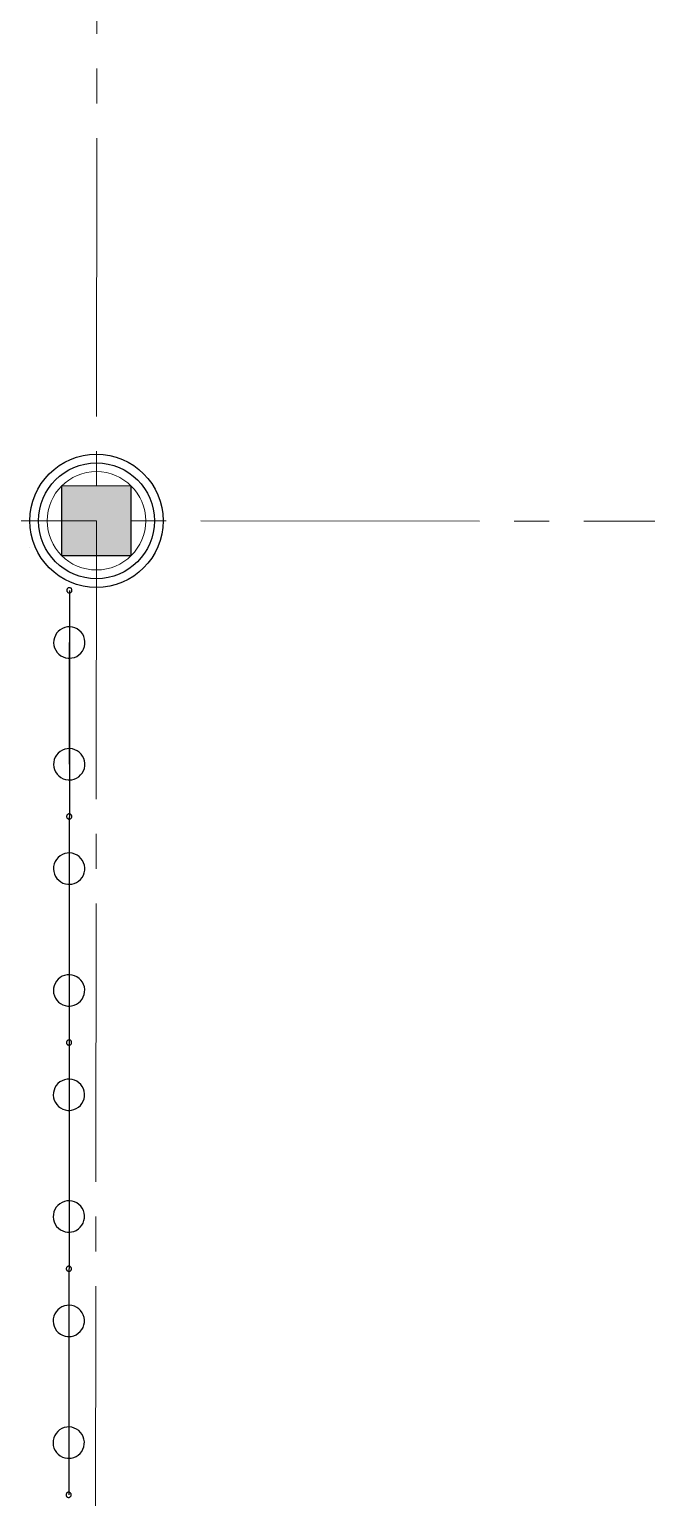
# Model space of a CAD drawing. Header units: millimetres. Extents: x 1949 to 134543, y 1145 to 48705.
# Drawn here: x 124039 to 125812, y 33648 to 37869 of the extents above; entities that cross this region are included whole.
import ezdxf

# ---------------------------------------------------------------- set-up
doc = ezdxf.new("R2010")
doc.units = ezdxf.units.MM
doc.linetypes.add('LTYPE_5', pattern=[1100, 800, -100, 100, -100])
for name, color, linetype, lineweight, true_color in [('STANDARD', 18, 'Continuous', 25, 0x000000), ('Общий01', 18, 'Continuous', 13, 0x000000), ('Перекрытие_ж_бетон', 18, 'Continuous', 50, 0x000000)]:
    doc.layers.add(name, color=color, linetype=linetype, lineweight=lineweight, true_color=true_color)

msp = doc.modelspace()

# ---------------------------------------------------------------- hatches: boundary and pattern name
at = {"layer": 'Общий01', "linetype": 'Continuous', "lineweight": 5}
msp.add_hatch(color=252, dxfattribs=at).paths.add_polyline_path([(124131.8, 36356.1), (124331.8, 36356), (124331.9, 36556), (124131.9, 36556.1)])

# ---------------------------------------------------------------- linework, layer by layer
at = {"layer": 'STANDARD', "color": 252, "linetype": 'Continuous', "lineweight": 25}
for p, q in [((124039.3, 36378.6), (124039.3, 36378.6)), ((124146.7, 36257.1), (124146.6, 36255.9)), ((124146.6, 36256.1), (124146.6, 36256.1)), ((124146.6, 36255.9), (124146.8, 36254.7)), ((124147, 36258.3), (124146.7, 36257.1)), ((124147.4, 36259.5), (124147, 36258.3)), ((124148.1, 36260.5), (124147.4, 36259.5)), ((124148.9, 36261.4), (124148.1, 36260.5)), ((124149.8, 36262.2), (124148.9, 36261.4)), ((124150.9, 36262.9), (124149.8, 36262.2)), ((124152, 36263.3), (124150.9, 36262.9)), ((124153.2, 36263.5), (124152, 36263.3)), ((124154.1, 36256.1), (124152.1, 33656.1)), ((124154.4, 36263.6), (124153.2, 36263.5)), ((124154.1, 36263.6), (124154.1, 36263.6)), ((124155.6, 36263.5), (124154.4, 36263.6)), ((124156.8, 36263.1), (124155.6, 36263.5)), ((124157.9, 36262.6), (124156.8, 36263.1)), ((124158.9, 36261.9), (124157.9, 36262.6)), ((124159.8, 36261), (124158.9, 36261.9)), ((124160.5, 36260), (124159.8, 36261)), ((124161.1, 36258.9), (124160.5, 36260)), ((124161.4, 36257.8), (124161.1, 36258.9)), ((124161.6, 36256.6), (124161.4, 36257.8)), ((124161.4, 36254.1), (124161.6, 36255.3)), ((124161.6, 36255.3), (124161.6, 36256.6)), ((124161.6, 36256.1), (124161.6, 36256.1)), ((124146.8, 36254.7), (124147.1, 36253.5)), ((124147.1, 36253.5), (124147.6, 36252.4)), ((124147.6, 36252.4), (124148.3, 36251.4)), ((124148.3, 36251.4), (124149.1, 36250.5)), ((124149.1, 36250.5), (124150.1, 36249.8)), ((124150.1, 36249.8), (124151.2, 36249.2)), ((124151.2, 36249.2), (124152.3, 36248.8)), ((124152.3, 36248.8), (124153.6, 36248.6)), ((124153.6, 36248.6), (124154.1, 36248.6)), ((124154.1, 36248.6), (124155.3, 36248.7)), ((124154.1, 36248.6), (124154.1, 36248.6)), ((124155.3, 36248.7), (124156.5, 36249)), ((124156.5, 36249), (124157.7, 36249.5)), ((124157.7, 36249.5), (124158.7, 36250.1)), ((124158.7, 36250.1), (124159.6, 36251)), ((124159.6, 36251), (124160.4, 36251.9)), ((124160.4, 36251.9), (124160.9, 36253)), ((124160.9, 36253), (124161.4, 36254.1)), ((124117.6, 36132.6), (124113.8, 36126.3)), ((124122.4, 36138.2), (124117.6, 36132.6)), ((124128.1, 36142.9), (124122.4, 36138.2)), ((124134.4, 36146.6), (124128.1, 36142.9)), ((124141.2, 36149.3), (124134.4, 36146.6)), ((124148.4, 36150.8), (124141.2, 36149.3)), ((124155.8, 36151.1), (124148.4, 36150.8)), ((124154, 36151.1), (124154, 36151.1)), ((124163, 36150.2), (124155.8, 36151.1)), ((124170.1, 36148.1), (124163, 36150.2)), ((124176.7, 36145), (124170.1, 36148.1)), ((124182.7, 36140.7), (124176.7, 36145)), ((124188, 36135.6), (124182.7, 36140.7)), ((124192.3, 36129.7), (124188, 36135.6)), ((124195.7, 36123.2), (124192.3, 36129.7)), ((124109.4, 36112.4), (124109, 36105)), ((124109, 36106.1), (124109, 36106.1)), ((124109, 36105), (124109.8, 36097.7)), ((124111.1, 36119.5), (124109.4, 36112.4)), ((124109.8, 36097.7), (124111.7, 36090.7)), ((124113.8, 36126.3), (124111.1, 36119.5)), ((124111.7, 36090.7), (124114.8, 36084)), ((124154, 36106.1), (124153.7, 35756.1)), ((124191.4, 36081), (124194.9, 36087.4)), ((124194.9, 36087.4), (124197.4, 36094.3)), ((124197.9, 36116.2), (124195.7, 36123.2)), ((124197.4, 36094.3), (124198.8, 36101.5)), ((124198.9, 36108.9), (124197.9, 36116.2)), ((124198.8, 36101.5), (124198.9, 36108.9)), ((124199, 36106.1), (124199, 36106.1)), ((124114.8, 36084), (124118.9, 36077.9)), ((124118.9, 36077.9), (124124, 36072.6)), ((124124, 36072.6), (124129.8, 36068.1)), ((124129.8, 36068.1), (124136.3, 36064.7)), ((124136.3, 36064.7), (124143.3, 36062.4)), ((124143.3, 36062.4), (124150.6, 36061.2)), ((124150.6, 36061.2), (124154, 36061.1)), ((124154, 36061.1), (124161.3, 36061.7)), ((124154, 36061.1), (124154, 36061.1)), ((124161.3, 36061.7), (124168.4, 36063.5)), ((124168.4, 36063.5), (124175.2, 36066.4)), ((124175.2, 36066.4), (124181.3, 36070.4)), ((124181.3, 36070.4), (124186.8, 36075.3)), ((124186.8, 36075.3), (124191.4, 36081)), ((124127.8, 35792.9), (124122.2, 35788.2)), ((124134.1, 35796.6), (124127.8, 35792.9)), ((124141, 35799.3), (124134.1, 35796.6)), ((124148.1, 35800.8), (124141, 35799.3)), ((124155.5, 35801.1), (124148.1, 35800.8)), ((124153.8, 35801.1), (124153.8, 35801.1)), ((124162.8, 35800.2), (124155.5, 35801.1)), ((124169.8, 35798.1), (124162.8, 35800.2)), ((124176.4, 35795), (124169.8, 35798.1)), ((124182.5, 35790.7), (124176.4, 35795)), ((124109.2, 35762.4), (124108.7, 35755)), ((124108.7, 35756.1), (124108.7, 35756.1)), ((124108.7, 35755), (124109.5, 35747.7)), ((124110.8, 35769.5), (124109.2, 35762.4)), ((124113.5, 35776.3), (124110.8, 35769.5)), ((124117.4, 35782.6), (124113.5, 35776.3)), ((124122.2, 35788.2), (124117.4, 35782.6)), ((124187.7, 35785.6), (124182.5, 35790.7)), ((124192.1, 35779.7), (124187.7, 35785.6)), ((124195.4, 35773.2), (124192.1, 35779.7)), ((124197.6, 35766.2), (124195.4, 35773.2)), ((124197.2, 35744.3), (124198.5, 35751.5)), ((124198.6, 35758.9), (124197.6, 35766.2)), ((124198.5, 35751.5), (124198.6, 35758.9)), ((124198.7, 35756.1), (124198.7, 35756.1)), ((124109.5, 35747.7), (124111.5, 35740.7)), ((124111.5, 35740.7), (124114.5, 35734)), ((124114.5, 35734), (124118.7, 35727.9)), ((124118.7, 35727.9), (124123.7, 35722.6)), ((124123.7, 35722.6), (124129.6, 35718.1)), ((124129.6, 35718.1), (124136.1, 35714.7)), ((124136.1, 35714.7), (124143, 35712.4)), ((124143, 35712.4), (124150.3, 35711.2)), ((124150.3, 35711.2), (124153.7, 35711.1)), ((124153.7, 35711.1), (124161, 35711.7)), ((124153.7, 35711.1), (124153.7, 35711.1)), ((124161, 35711.7), (124168.1, 35713.5)), ((124168.1, 35713.5), (124174.9, 35716.4)), ((124174.9, 35716.4), (124181.1, 35720.4)), ((124181.1, 35720.4), (124186.5, 35725.3)), ((124186.5, 35725.3), (124191.1, 35731)), ((124191.1, 35731), (124194.7, 35737.4)), ((124194.7, 35737.4), (124197.2, 35744.3)), ((124146.2, 35607.1), (124146.1, 35605.9)), ((124146.1, 35606.1), (124146.1, 35606.1)), ((124146.1, 35605.9), (124146.2, 35604.7)), ((124146.5, 35608.3), (124146.2, 35607.1)), ((124146.2, 35604.7), (124146.6, 35603.5)), ((124146.9, 35609.5), (124146.5, 35608.3)), ((124146.6, 35603.5), (124147.1, 35602.4)), ((124147.6, 35610.5), (124146.9, 35609.5)), ((124147.1, 35602.4), (124147.8, 35601.4)), ((124148.3, 35611.4), (124147.6, 35610.5)), ((124147.8, 35601.4), (124148.6, 35600.5)), ((124149.3, 35612.2), (124148.3, 35611.4)), ((124148.6, 35600.5), (124149.6, 35599.8)), ((124150.3, 35612.9), (124149.3, 35612.2)), ((124149.6, 35599.8), (124150.7, 35599.2)), ((124151.5, 35613.3), (124150.3, 35612.9)), ((124150.7, 35599.2), (124151.8, 35598.8)), ((124152.7, 35613.5), (124151.5, 35613.3)), ((124151.8, 35598.8), (124153, 35598.6)), ((124153.9, 35613.6), (124152.7, 35613.5)), ((124153, 35598.6), (124153.6, 35598.6)), ((124153.6, 35613.6), (124153.6, 35613.6)), ((124153.6, 35598.6), (124154.8, 35598.7)), ((124153.6, 35598.6), (124153.6, 35598.6)), ((124155.1, 35613.5), (124153.9, 35613.6)), ((124154.8, 35598.7), (124156, 35599)), ((124156.3, 35613.1), (124155.1, 35613.5)), ((124156, 35599), (124157.1, 35599.5)), ((124157.4, 35612.6), (124156.3, 35613.1)), ((124157.1, 35599.5), (124158.2, 35600.1)), ((124158.4, 35611.9), (124157.4, 35612.6)), ((124158.2, 35600.1), (124159.1, 35601)), ((124159.3, 35611), (124158.4, 35611.9)), ((124159.1, 35601), (124159.8, 35601.9)), ((124160, 35610), (124159.3, 35611)), ((124159.8, 35601.9), (124160.4, 35603)), ((124160.6, 35608.9), (124160, 35610)), ((124160.4, 35603), (124160.9, 35604.1)), ((124160.9, 35607.8), (124160.6, 35608.9)), ((124161.1, 35606.6), (124160.9, 35607.8)), ((124160.9, 35604.1), (124161.1, 35605.3)), ((124161.1, 35605.3), (124161.1, 35606.6)), ((124161.1, 35606.1), (124161.1, 35606.1)), ((124133.9, 35496.6), (124127.5, 35492.9)), ((124140.7, 35499.3), (124133.9, 35496.6)), ((124147.9, 35500.8), (124140.7, 35499.3)), ((124155.2, 35501.1), (124147.9, 35500.8)), ((124153.5, 35501.1), (124153.5, 35501.1)), ((124162.5, 35500.2), (124155.2, 35501.1)), ((124169.6, 35498.1), (124162.5, 35500.2)), ((124176.2, 35495), (124169.6, 35498.1)), ((124108.9, 35462.4), (124108.5, 35455)), ((124108.5, 35456.1), (124108.5, 35456.1)), ((124108.5, 35455), (124109.3, 35447.7)), ((124110.5, 35469.5), (124108.9, 35462.4)), ((124113.3, 35476.3), (124110.5, 35469.5)), ((124117.1, 35482.6), (124113.3, 35476.3)), ((124121.9, 35488.2), (124117.1, 35482.6)), ((124127.5, 35492.9), (124121.9, 35488.2)), ((124182.2, 35490.7), (124176.2, 35495)), ((124187.5, 35485.6), (124182.2, 35490.7)), ((124191.8, 35479.7), (124187.5, 35485.6)), ((124195.1, 35473.2), (124191.8, 35479.7)), ((124197.4, 35466.2), (124195.1, 35473.2)), ((124198.4, 35458.9), (124197.4, 35466.2)), ((124198.3, 35451.5), (124198.4, 35458.9)), ((124198.5, 35456.1), (124198.5, 35456.1)), ((124109.3, 35447.7), (124111.2, 35440.7)), ((124111.2, 35440.7), (124114.3, 35434)), ((124114.3, 35434), (124118.4, 35427.9)), ((124118.4, 35427.9), (124123.5, 35422.6)), ((124123.5, 35422.6), (124129.3, 35418.1)), ((124129.3, 35418.1), (124135.8, 35414.7)), ((124135.8, 35414.7), (124142.8, 35412.4)), ((124142.8, 35412.4), (124150, 35411.2)), ((124150, 35411.2), (124153.5, 35411.1)), ((124153.5, 35411.1), (124160.8, 35411.7)), ((124153.5, 35411.1), (124153.5, 35411.1)), ((124160.8, 35411.7), (124167.9, 35413.5)), ((124167.9, 35413.5), (124174.6, 35416.4)), ((124174.6, 35416.4), (124180.8, 35420.4)), ((124180.8, 35420.4), (124186.3, 35425.3)), ((124186.3, 35425.3), (124190.8, 35431)), ((124190.8, 35431), (124194.4, 35437.4)), ((124194.4, 35437.4), (124196.9, 35444.3)), ((124196.9, 35444.3), (124198.3, 35451.5)), ((124110.3, 35119.5), (124108.7, 35112.4)), ((124113, 35126.3), (124110.3, 35119.5)), ((124116.8, 35132.6), (124113, 35126.3)), ((124121.6, 35138.2), (124116.8, 35132.6)), ((124127.3, 35142.9), (124121.6, 35138.2)), ((124133.6, 35146.6), (124127.3, 35142.9)), ((124140.4, 35149.3), (124133.6, 35146.6)), ((124147.6, 35150.8), (124140.4, 35149.3)), ((124155, 35151.1), (124147.6, 35150.8)), ((124153.3, 35151.1), (124153.3, 35151.1)), ((124162.3, 35150.2), (124155, 35151.1)), ((124169.3, 35148.1), (124162.3, 35150.2)), ((124175.9, 35145), (124169.3, 35148.1)), ((124181.9, 35140.7), (124175.9, 35145)), ((124187.2, 35135.6), (124181.9, 35140.7)), ((124191.5, 35129.7), (124187.2, 35135.6)), ((124194.9, 35123.2), (124191.5, 35129.7)), ((124197.1, 35116.2), (124194.9, 35123.2)), ((124198.1, 35108.9), (124197.1, 35116.2)), ((124108.7, 35112.4), (124108.2, 35105)), ((124108.2, 35106.1), (124108.2, 35106.1)), ((124108.2, 35105), (124109, 35097.7)), ((124109, 35097.7), (124111, 35090.7)), ((124111, 35090.7), (124114, 35084)), ((124114, 35084), (124118.1, 35077.9)), ((124118.1, 35077.9), (124123.2, 35072.6)), ((124180.5, 35070.4), (124186, 35075.3)), ((124186, 35075.3), (124190.6, 35081)), ((124190.6, 35081), (124194.2, 35087.4)), ((124194.2, 35087.4), (124196.6, 35094.3)), ((124196.6, 35094.3), (124198, 35101.5)), ((124198, 35101.5), (124198.1, 35108.9)), ((124198.2, 35106.1), (124198.2, 35106.1)), ((124123.2, 35072.6), (124129.1, 35068.1)), ((124129.1, 35068.1), (124135.5, 35064.7)), ((124135.5, 35064.7), (124142.5, 35062.4)), ((124142.5, 35062.4), (124149.8, 35061.2)), ((124149.8, 35061.2), (124153.2, 35061.1)), ((124153.2, 35061.1), (124160.5, 35061.7)), ((124153.2, 35061.1), (124153.2, 35061.1)), ((124160.5, 35061.7), (124167.6, 35063.5)), ((124167.6, 35063.5), (124174.4, 35066.4)), ((124174.4, 35066.4), (124180.5, 35070.4)), ((124145.7, 34957.1), (124145.6, 34955.9)), ((124145.6, 34956.1), (124145.6, 34956.1)), ((124145.6, 34955.9), (124145.7, 34954.7)), ((124145.9, 34958.3), (124145.7, 34957.1)), ((124145.7, 34954.7), (124146.1, 34953.5)), ((124146.4, 34959.5), (124145.9, 34958.3)), ((124146.1, 34953.5), (124146.6, 34952.4)), ((124147, 34960.5), (124146.4, 34959.5)), ((124146.6, 34952.4), (124147.3, 34951.4)), ((124147.8, 34961.4), (124147, 34960.5)), ((124147.3, 34951.4), (124148.1, 34950.5)), ((124148.8, 34962.2), (124147.8, 34961.4)), ((124148.1, 34950.5), (124149.1, 34949.8)), ((124149.8, 34962.9), (124148.8, 34962.2)), ((124149.1, 34949.8), (124150.2, 34949.2)), ((124151, 34963.3), (124149.8, 34962.9)), ((124150.2, 34949.2), (124151.3, 34948.8)), ((124152.2, 34963.5), (124151, 34963.3)), ((124151.3, 34948.8), (124152.5, 34948.6)), ((124153.4, 34963.6), (124152.2, 34963.5)), ((124152.5, 34948.6), (124153.1, 34948.6)), ((124153.1, 34963.6), (124153.1, 34963.6)), ((124153.1, 34948.6), (124154.3, 34948.7)), ((124153.1, 34948.6), (124153.1, 34948.6)), ((124154.6, 34963.5), (124153.4, 34963.6)), ((124154.3, 34948.7), (124155.5, 34949)), ((124155.8, 34963.1), (124154.6, 34963.5)), ((124155.5, 34949), (124156.6, 34949.5)), ((124156.9, 34962.6), (124155.8, 34963.1)), ((124156.6, 34949.5), (124157.7, 34950.1)), ((124157.9, 34961.9), (124156.9, 34962.6)), ((124157.7, 34950.1), (124158.6, 34951)), ((124158.8, 34961), (124157.9, 34961.9)), ((124158.6, 34951), (124159.3, 34951.9)), ((124159.5, 34960), (124158.8, 34961)), ((124159.3, 34951.9), (124159.9, 34953)), ((124160, 34958.9), (124159.5, 34960)), ((124159.9, 34953), (124160.3, 34954.1)), ((124160.4, 34957.8), (124160, 34958.9)), ((124160.3, 34954.1), (124160.6, 34955.3)), ((124160.6, 34956.6), (124160.4, 34957.8)), ((124160.6, 34955.3), (124160.6, 34956.6)), ((124160.6, 34956.1), (124160.6, 34956.1)), ((124112.8, 34826.3), (124110, 34819.5)), ((124116.6, 34832.6), (124112.8, 34826.3)), ((124121.4, 34838.2), (124116.6, 34832.6)), ((124127, 34842.9), (124121.4, 34838.2)), ((124133.4, 34846.6), (124127, 34842.9)), ((124140.2, 34849.3), (124133.4, 34846.6)), ((124147.4, 34850.8), (124140.2, 34849.3)), ((124154.7, 34851.1), (124147.4, 34850.8)), ((124153, 34851.1), (124153, 34851.1)), ((124162, 34850.2), (124154.7, 34851.1)), ((124169.1, 34848.1), (124162, 34850.2)), ((124175.7, 34845), (124169.1, 34848.1)), ((124181.7, 34840.7), (124175.7, 34845)), ((124187, 34835.6), (124181.7, 34840.7)), ((124191.3, 34829.7), (124187, 34835.6)), ((124194.6, 34823.2), (124191.3, 34829.7)), ((124196.8, 34816.2), (124194.6, 34823.2)), ((124108.4, 34812.4), (124108, 34805)), ((124108, 34806.1), (124108, 34806.1)), ((124108, 34805), (124108.8, 34797.7)), ((124110, 34819.5), (124108.4, 34812.4)), ((124108.8, 34797.7), (124110.7, 34790.7)), ((124110.7, 34790.7), (124113.8, 34784)), ((124113.8, 34784), (124117.9, 34777.9)), ((124185.8, 34775.3), (124190.3, 34781)), ((124190.3, 34781), (124193.9, 34787.4)), ((124193.9, 34787.4), (124196.4, 34794.3)), ((124196.4, 34794.3), (124197.7, 34801.5)), ((124197.9, 34808.9), (124196.8, 34816.2)), ((124197.7, 34801.5), (124197.9, 34808.9)), ((124198, 34806.1), (124198, 34806.1)), ((124117.9, 34777.9), (124123, 34772.6)), ((124123, 34772.6), (124128.8, 34768.1)), ((124128.8, 34768.1), (124135.3, 34764.7)), ((124135.3, 34764.7), (124142.3, 34762.4)), ((124142.3, 34762.4), (124149.5, 34761.2)), ((124149.5, 34761.2), (124152.9, 34761.1)), ((124152.9, 34761.1), (124160.3, 34761.7)), ((124152.9, 34761.1), (124152.9, 34761.1)), ((124160.3, 34761.7), (124167.4, 34763.5)), ((124167.4, 34763.5), (124174.1, 34766.4)), ((124174.1, 34766.4), (124180.3, 34770.4)), ((124180.3, 34770.4), (124185.8, 34775.3)), ((124116.3, 34482.6), (124112.5, 34476.3)), ((124121.1, 34488.2), (124116.3, 34482.6)), ((124126.8, 34492.9), (124121.1, 34488.2)), ((124133.1, 34496.6), (124126.8, 34492.9)), ((124139.9, 34499.3), (124133.1, 34496.6)), ((124147.1, 34500.8), (124139.9, 34499.3)), ((124154.5, 34501.1), (124147.1, 34500.8)), ((124152.7, 34501.1), (124152.7, 34501.1)), ((124161.7, 34500.2), (124154.5, 34501.1)), ((124168.8, 34498.1), (124161.7, 34500.2)), ((124175.4, 34495), (124168.8, 34498.1)), ((124181.4, 34490.7), (124175.4, 34495)), ((124186.7, 34485.6), (124181.4, 34490.7)), ((124191, 34479.7), (124186.7, 34485.6)), ((124108.1, 34462.4), (124107.7, 34455)), ((124107.7, 34456.1), (124107.7, 34456.1)), ((124107.7, 34455), (124108.5, 34447.7)), ((124109.8, 34469.5), (124108.1, 34462.4)), ((124108.5, 34447.7), (124110.4, 34440.7)), ((124112.5, 34476.3), (124109.8, 34469.5)), ((124110.4, 34440.7), (124113.5, 34434)), ((124194.3, 34473.2), (124191, 34479.7)), ((124193.6, 34437.4), (124196.1, 34444.3)), ((124196.6, 34466.2), (124194.3, 34473.2)), ((124196.1, 34444.3), (124197.5, 34451.5)), ((124197.6, 34458.9), (124196.6, 34466.2)), ((124197.5, 34451.5), (124197.6, 34458.9)), ((124197.7, 34456.1), (124197.7, 34456.1)), ((124113.5, 34434), (124117.6, 34427.9)), ((124117.6, 34427.9), (124122.7, 34422.6)), ((124122.7, 34422.6), (124128.5, 34418.1)), ((124128.5, 34418.1), (124135, 34414.7)), ((124135, 34414.7), (124142, 34412.4)), ((124142, 34412.4), (124149.2, 34411.2)), ((124149.2, 34411.2), (124152.7, 34411.1)), ((124152.7, 34411.1), (124160, 34411.7)), ((124152.7, 34411.1), (124152.7, 34411.1)), ((124160, 34411.7), (124167.1, 34413.5)), ((124167.1, 34413.5), (124173.9, 34416.4)), ((124173.9, 34416.4), (124180, 34420.4)), ((124180, 34420.4), (124185.5, 34425.3)), ((124185.5, 34425.3), (124190.1, 34431)), ((124190.1, 34431), (124193.6, 34437.4)), ((124145.2, 34307.1), (124145.1, 34305.9)), ((124145.1, 34306.1), (124145.1, 34306.1)), ((124145.1, 34305.9), (124145.2, 34304.7)), ((124145.4, 34308.3), (124145.2, 34307.1)), ((124145.2, 34304.7), (124145.5, 34303.5)), ((124145.9, 34309.5), (124145.4, 34308.3)), ((124145.5, 34303.5), (124146.1, 34302.4)), ((124146.5, 34310.5), (124145.9, 34309.5)), ((124146.1, 34302.4), (124146.7, 34301.4)), ((124147.3, 34311.4), (124146.5, 34310.5)), ((124146.7, 34301.4), (124147.6, 34300.5)), ((124148.3, 34312.2), (124147.3, 34311.4)), ((124147.6, 34300.5), (124148.6, 34299.8)), ((124149.3, 34312.9), (124148.3, 34312.2)), ((124148.6, 34299.8), (124149.6, 34299.2)), ((124150.5, 34313.3), (124149.3, 34312.9)), ((124149.6, 34299.2), (124150.8, 34298.8)), ((124151.7, 34313.5), (124150.5, 34313.3)), ((124150.8, 34298.8), (124152, 34298.6)), ((124152.9, 34313.6), (124151.7, 34313.5)), ((124152, 34298.6), (124152.6, 34298.6)), ((124152.6, 34313.6), (124152.6, 34313.6)), ((124152.6, 34298.6), (124153.8, 34298.7)), ((124152.6, 34298.6), (124152.6, 34298.6)), ((124154.1, 34313.5), (124152.9, 34313.6)), ((124153.8, 34298.7), (124155, 34299)), ((124155.3, 34313.1), (124154.1, 34313.5)), ((124155, 34299), (124156.1, 34299.5)), ((124156.4, 34312.6), (124155.3, 34313.1)), ((124156.1, 34299.5), (124157.1, 34300.1)), ((124157.4, 34311.9), (124156.4, 34312.6)), ((124157.1, 34300.1), (124158, 34301)), ((124158.2, 34311), (124157.4, 34311.9)), ((124158, 34301), (124158.8, 34301.9)), ((124159, 34310), (124158.2, 34311)), ((124158.8, 34301.9), (124159.4, 34303)), ((124159.5, 34308.9), (124159, 34310)), ((124159.4, 34303), (124159.8, 34304.1)), ((124159.9, 34307.8), (124159.5, 34308.9)), ((124159.8, 34304.1), (124160, 34305.3)), ((124160.1, 34306.6), (124159.9, 34307.8)), ((124160, 34305.3), (124160.1, 34306.6)), ((124160.1, 34306.1), (124160.1, 34306.1)), ((124120.9, 34188.2), (124116.1, 34182.6)), ((124126.5, 34192.9), (124120.9, 34188.2)), ((124132.8, 34196.6), (124126.5, 34192.9)), ((124139.7, 34199.3), (124132.8, 34196.6)), ((124146.9, 34200.8), (124139.7, 34199.3)), ((124154.2, 34201.1), (124146.9, 34200.8)), ((124152.5, 34201.1), (124152.5, 34201.1)), ((124161.5, 34200.2), (124154.2, 34201.1)), ((124168.6, 34198.1), (124161.5, 34200.2)), ((124175.2, 34195), (124168.6, 34198.1)), ((124181.2, 34190.7), (124175.2, 34195)), ((124186.4, 34185.6), (124181.2, 34190.7)), ((124107.9, 34162.4), (124107.5, 34155)), ((124107.5, 34156.1), (124107.5, 34156.1)), ((124107.5, 34155), (124108.3, 34147.7)), ((124109.5, 34169.5), (124107.9, 34162.4)), ((124108.3, 34147.7), (124110.2, 34140.7)), ((124112.3, 34176.3), (124109.5, 34169.5)), ((124116.1, 34182.6), (124112.3, 34176.3)), ((124190.8, 34179.7), (124186.4, 34185.6)), ((124194.1, 34173.2), (124190.8, 34179.7)), ((124196.3, 34166.2), (124194.1, 34173.2)), ((124195.9, 34144.3), (124197.2, 34151.5)), ((124197.4, 34158.9), (124196.3, 34166.2)), ((124197.2, 34151.5), (124197.4, 34158.9)), ((124197.5, 34156.1), (124197.5, 34156.1)), ((124110.2, 34140.7), (124113.3, 34134)), ((124113.3, 34134), (124117.4, 34127.9)), ((124117.4, 34127.9), (124122.4, 34122.6)), ((124122.4, 34122.6), (124128.3, 34118.1)), ((124128.3, 34118.1), (124134.8, 34114.7)), ((124134.8, 34114.7), (124141.8, 34112.4)), ((124141.8, 34112.4), (124149, 34111.2)), ((124149, 34111.2), (124152.4, 34111.1)), ((124152.4, 34111.1), (124159.7, 34111.7)), ((124152.4, 34111.1), (124152.4, 34111.1)), ((124159.7, 34111.7), (124166.9, 34113.5)), ((124166.9, 34113.5), (124173.6, 34116.4)), ((124173.6, 34116.4), (124179.8, 34120.4)), ((124179.8, 34120.4), (124185.2, 34125.3)), ((124185.2, 34125.3), (124189.8, 34131)), ((124189.8, 34131), (124193.4, 34137.4)), ((124193.4, 34137.4), (124195.9, 34144.3)), ((124146.6, 33850.8), (124139.4, 33849.3)), ((124153.9, 33851.1), (124146.6, 33850.8)), ((124152.2, 33851.1), (124152.2, 33851.1)), ((124161.2, 33850.2), (124153.9, 33851.1)), ((124168.3, 33848.1), (124161.2, 33850.2)), ((124107.6, 33812.4), (124107.2, 33805)), ((124109.2, 33819.5), (124107.6, 33812.4)), ((124112, 33826.3), (124109.2, 33819.5)), ((124115.8, 33832.6), (124112, 33826.3)), ((124120.6, 33838.2), (124115.8, 33832.6)), ((124126.2, 33842.9), (124120.6, 33838.2)), ((124132.6, 33846.6), (124126.2, 33842.9)), ((124139.4, 33849.3), (124132.6, 33846.6)), ((124174.9, 33845), (124168.3, 33848.1)), ((124180.9, 33840.7), (124174.9, 33845)), ((124186.2, 33835.6), (124180.9, 33840.7)), ((124190.5, 33829.7), (124186.2, 33835.6)), ((124193.8, 33823.2), (124190.5, 33829.7)), ((124196.1, 33816.2), (124193.8, 33823.2)), ((124197.1, 33808.9), (124196.1, 33816.2)), ((124197, 33801.5), (124197.1, 33808.9)), ((124107.2, 33806.1), (124107.2, 33806.1)), ((124107.2, 33805), (124108, 33797.7)), ((124108, 33797.7), (124109.9, 33790.7)), ((124109.9, 33790.7), (124113, 33784)), ((124113, 33784), (124117.1, 33777.9)), ((124117.1, 33777.9), (124122.2, 33772.6)), ((124122.2, 33772.6), (124128, 33768.1)), ((124128, 33768.1), (124134.5, 33764.7)), ((124166.6, 33763.5), (124173.3, 33766.4)), ((124173.3, 33766.4), (124179.5, 33770.4)), ((124179.5, 33770.4), (124185, 33775.3)), ((124185, 33775.3), (124189.5, 33781)), ((124189.5, 33781), (124193.1, 33787.4)), ((124193.1, 33787.4), (124195.6, 33794.3)), ((124195.6, 33794.3), (124197, 33801.5)), ((124197.2, 33806.1), (124197.2, 33806.1)), ((124134.5, 33764.7), (124141.5, 33762.4)), ((124141.5, 33762.4), (124148.7, 33761.2)), ((124148.7, 33761.2), (124152.2, 33761.1)), ((124152.2, 33761.1), (124159.5, 33761.7)), ((124152.2, 33761.1), (124152.2, 33761.1)), ((124159.5, 33761.7), (124166.6, 33763.5)), ((124144.9, 33658.3), (124144.6, 33657.1)), ((124144.6, 33657.1), (124144.6, 33655.9)), ((124144.6, 33656.1), (124144.6, 33656.1)), ((124144.6, 33655.9), (124144.7, 33654.7)), ((124144.7, 33654.7), (124145, 33653.5)), ((124145.4, 33659.5), (124144.9, 33658.3)), ((124145, 33653.5), (124145.5, 33652.4)), ((124146, 33660.5), (124145.4, 33659.5)), ((124145.5, 33652.4), (124146.2, 33651.4)), ((124146.8, 33661.4), (124146, 33660.5)), ((124146.2, 33651.4), (124147.1, 33650.5)), ((124147.7, 33662.2), (124146.8, 33661.4)), ((124147.1, 33650.5), (124148, 33649.8)), ((124148.8, 33662.9), (124147.7, 33662.2)), ((124148, 33649.8), (124149.1, 33649.2)), ((124149.9, 33663.3), (124148.8, 33662.9)), ((124149.1, 33649.2), (124150.3, 33648.8)), ((124151.1, 33663.5), (124149.9, 33663.3)), ((124150.3, 33648.8), (124151.5, 33648.6)), ((124152.4, 33663.6), (124151.1, 33663.5)), ((124151.5, 33648.6), (124152.1, 33648.6)), ((124152.1, 33663.6), (124152.1, 33663.6)), ((124152.1, 33648.6), (124153.3, 33648.7)), ((124152.1, 33648.6), (124152.1, 33648.6)), ((124153.6, 33663.5), (124152.4, 33663.6)), ((124153.3, 33648.7), (124154.5, 33649)), ((124154.8, 33663.1), (124153.6, 33663.5)), ((124154.5, 33649), (124155.6, 33649.5)), ((124155.9, 33662.6), (124154.8, 33663.1)), ((124155.6, 33649.5), (124156.6, 33650.1)), ((124156.9, 33661.9), (124155.9, 33662.6)), ((124156.6, 33650.1), (124157.5, 33651)), ((124157.7, 33661), (124156.9, 33661.9)), ((124157.5, 33651), (124158.3, 33651.9)), ((124158.5, 33660), (124157.7, 33661)), ((124158.3, 33651.9), (124158.9, 33653)), ((124159, 33658.9), (124158.5, 33660)), ((124158.9, 33653), (124159.3, 33654.1)), ((124159.4, 33657.8), (124159, 33658.9)), ((124159.3, 33654.1), (124159.5, 33655.3)), ((124159.6, 33656.6), (124159.4, 33657.8)), ((124159.5, 33655.3), (124159.6, 33656.6)), ((124159.6, 33656.1), (124159.6, 33656.1))]:
    msp.add_line(p, q, dxfattribs=at)
for radius in [191.4, 166.4]:
    msp.add_circle((124231.9, 36456), radius, dxfattribs=at)
at = {"layer": 'Общий01', "color": 252, "linetype": 'LTYPE_5', "lineweight": 5}
for p, q in [((124237.1, 43056), (124210.6, 9556.1)), ((130831.9, 36450.8), (103011.9, 36472.8))]:
    msp.add_line(p, q, dxfattribs=at)
at = {"layer": 'Общий01', "color": 252, "linetype": 'Continuous', "lineweight": 25}
for p, q in [((124131.9, 36556.1), (124131.8, 36356.1)), ((124331.9, 36556), (124131.9, 36556.1)), ((124331.8, 36356), (124331.9, 36556)), ((124131.8, 36356.1), (124331.8, 36356))]:
    msp.add_line(p, q, dxfattribs=at)
at = {"layer": 'Перекрытие_ж_бетон', "color": 252, "linetype": 'Continuous', "lineweight": 5}
msp.add_circle((124231.9, 36456), 141.4, dxfattribs=at)

doc.saveas('drawing.dxf')
